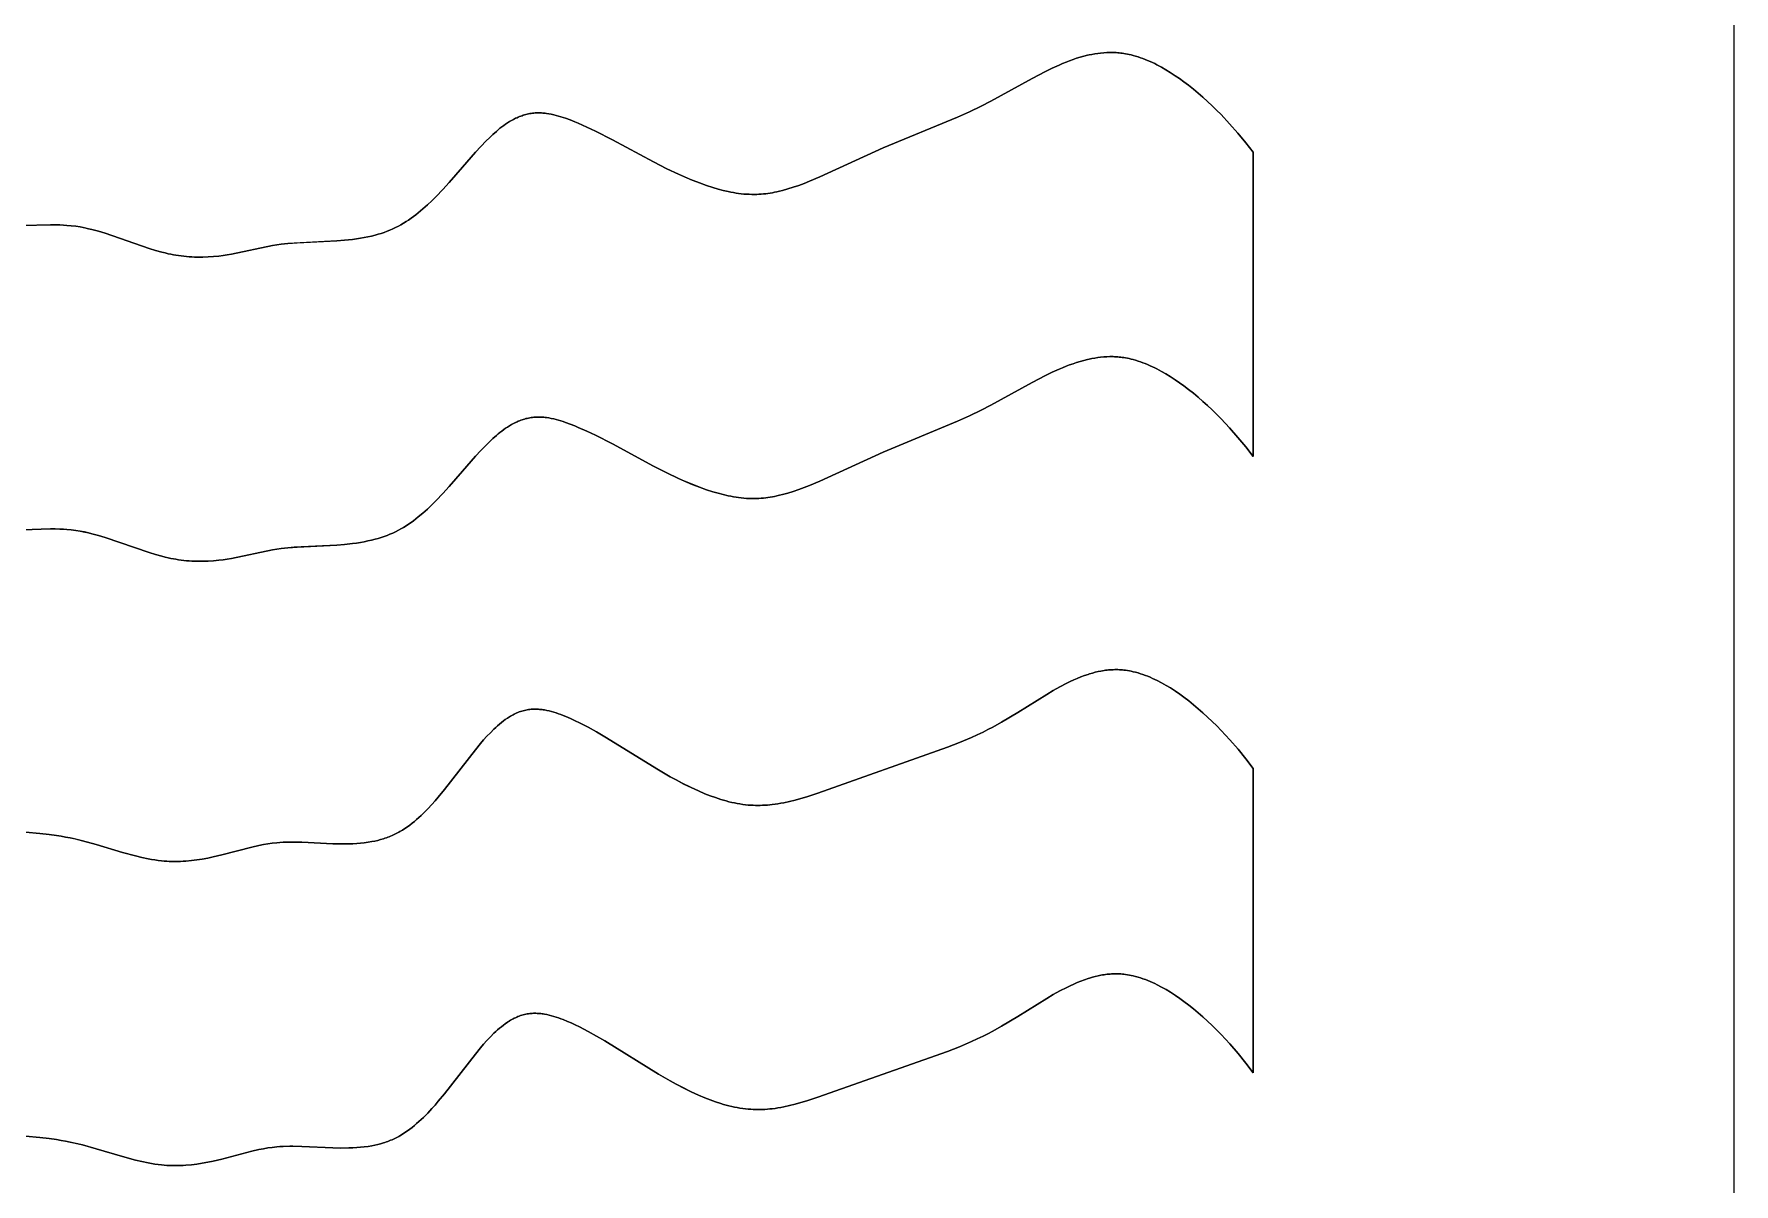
# Model space of a CAD drawing. Header units: feet. Extents: x 0 to 1.5, y 93.18 to 96.08.
# Drawn here: x 1.125 to 1.5, y 94.7138 to 94.9675 of the extents above; entities that cross this region are included whole.
import ezdxf

# ---------------------------------------------------------------- set-up
doc = ezdxf.new("R2010")
doc.units = ezdxf.units.FT
doc.header["$MEASUREMENT"] = 0
doc.layers.add('Default', color=7, linetype='Continuous', true_color=0x000000)

msp = doc.modelspace()

# ---------------------------------------------------------------- linework, layer by layer
at = {"layer": 'Default'}
msp.add_lwpolyline([(0, 96), (1.5, 96), (1.5, 93.33333), (0, 93.33333)], close=True, dxfattribs=at)
for points in [[(1.12255, 94.92524), (1.12866, 94.9254), (1.12968, 94.9254), (1.13073, 94.92537), (1.13149, 94.92533), (1.13225, 94.92528), (1.13323, 94.92519), (1.1342, 94.92507), (1.13517, 94.92492), (1.13622, 94.92472), (1.137, 94.92455), (1.13777, 94.92436), (1.13924, 94.92397), (1.14071, 94.92353), (1.15044, 94.92019), (1.15183, 94.91976), (1.15323, 94.91937), (1.15393, 94.91919), (1.15463, 94.91903), (1.15518, 94.91891), (1.1552, 94.91891), (1.15575, 94.9188), (1.1563, 94.9187), (1.15689, 94.91861), (1.15748, 94.91853), (1.15808, 94.91845), (1.15867, 94.9184), (1.15926, 94.91835), (1.15985, 94.91831), (1.16044, 94.91828), (1.16103, 94.91827), (1.16221, 94.91827), (1.16339, 94.91831), (1.16458, 94.91839), (1.16577, 94.9185), (1.1667, 94.91862), (1.16762, 94.91875), (1.16854, 94.91891), (1.17762, 94.92081), (1.17858, 94.92097), (1.17955, 94.9211), (1.18096, 94.92126), (1.18304, 94.92141), (1.19177, 94.92185), (1.19352, 94.92199), (1.19527, 94.92218), (1.19613, 94.9223), (1.197, 94.92244), (1.19782, 94.92258), (1.19864, 94.92275), (1.19945, 94.92293), (1.20026, 94.92314), (1.20092, 94.92332), (1.20158, 94.92352), (1.20223, 94.92374), (1.20287, 94.92397), (1.20351, 94.92422), (1.20414, 94.9245), (1.20476, 94.92479), (1.20537, 94.9251), (1.20595, 94.92541), (1.20652, 94.92575), (1.20708, 94.9261), (1.20763, 94.92646), (1.20817, 94.92684), (1.2087, 94.92723), (1.20923, 94.92763), (1.20974, 94.92804), (1.21077, 94.9289), (1.21177, 94.9298), (1.21274, 94.93072), (1.21369, 94.93167), (1.21515, 94.9332), (1.21657, 94.93476), (1.21954, 94.93815), (1.22242, 94.94145), (1.22356, 94.9427), (1.22474, 94.94392), (1.22546, 94.94463), (1.22621, 94.94534), (1.22699, 94.94602), (1.22738, 94.94636), (1.22779, 94.94669), (1.2282, 94.947), (1.22862, 94.94731), (1.22904, 94.94761), (1.22947, 94.9479), (1.22991, 94.94817), (1.23035, 94.94843), (1.2308, 94.94867), (1.23125, 94.9489), (1.23128, 94.94891), (1.23155, 94.94904), (1.23182, 94.94916), (1.2321, 94.94927), (1.23238, 94.94938), (1.23265, 94.94948), (1.23294, 94.94957), (1.23322, 94.94966), (1.2335, 94.94974), (1.23379, 94.94981), (1.23408, 94.94987), (1.23437, 94.94993), (1.23466, 94.94998), (1.23495, 94.95002), (1.23525, 94.95005), (1.23555, 94.95008), (1.23585, 94.95009), (1.23612, 94.9501), (1.2364, 94.9501), (1.23667, 94.95009), (1.23694, 94.95008), (1.23721, 94.95006), (1.23749, 94.95004), (1.23776, 94.95001), (1.23803, 94.94998), (1.23857, 94.94989), (1.23911, 94.94979), (1.23964, 94.94968), (1.24017, 94.94955), (1.24069, 94.9494), (1.24121, 94.94925), (1.24173, 94.94908), (1.24225, 94.94891), (1.24328, 94.94853), (1.24429, 94.94813), (1.24506, 94.94781), (1.24697, 94.94697), (1.24889, 94.94607), (1.25263, 94.94416), (1.26166, 94.93929), (1.2646, 94.93778), (1.26718, 94.93654), (1.26849, 94.93596), (1.27019, 94.93524), (1.27178, 94.93463), (1.27338, 94.93406), (1.27477, 94.93361), (1.27589, 94.93328), (1.27701, 94.93298), (1.27815, 94.93272), (1.27872, 94.9326), (1.27929, 94.9325), (1.27987, 94.93241), (1.28044, 94.93232), (1.28102, 94.93226), (1.2816, 94.9322), (1.28218, 94.93216), (1.28276, 94.93213), (1.28334, 94.93211), (1.28393, 94.93211), (1.28443, 94.93212), (1.28492, 94.93215), (1.28542, 94.93218), (1.28591, 94.93222), (1.28641, 94.93227), (1.2869, 94.93234), (1.28739, 94.93241), (1.28789, 94.93249), (1.28838, 94.93259), (1.28888, 94.93269), (1.28948, 94.93283), (1.29008, 94.93298), (1.29128, 94.93331), (1.29248, 94.93369), (1.29368, 94.93411), (1.29487, 94.93455), (1.29604, 94.93501), (1.29832, 94.93598), (1.31229, 94.94238), (1.32869, 94.94918), (1.33133, 94.95036), (1.33393, 94.95159), (1.33609, 94.95268), (1.34521, 94.95771), (1.34814, 94.95925), (1.34963, 94.95997), (1.35114, 94.96066), (1.3519, 94.96098), (1.35266, 94.9613), (1.35344, 94.96159), (1.35422, 94.96187), (1.355, 94.96214), (1.3558, 94.96238), (1.3566, 94.9626), (1.3574, 94.9628), (1.35775, 94.96288), (1.35838, 94.96301), (1.35901, 94.96312), (1.35965, 94.96322), (1.36029, 94.9633), (1.36097, 94.96337), (1.36166, 94.96341), (1.36234, 94.96343), (1.36268, 94.96343), (1.36303, 94.96342), (1.36337, 94.96341), (1.36371, 94.96339), (1.36405, 94.96337), (1.36439, 94.96334), (1.36473, 94.9633), (1.36507, 94.96326), (1.36541, 94.96321), (1.36575, 94.96315), (1.36618, 94.96307), (1.36661, 94.96298), (1.36703, 94.96288), (1.36746, 94.96277), (1.368, 94.96262), (1.36853, 94.96245), (1.36907, 94.96227), (1.3696, 94.96208), (1.37013, 94.96188), (1.37066, 94.96166), (1.37118, 94.96144), (1.3717, 94.9612), (1.37221, 94.96096), (1.37272, 94.9607), (1.37372, 94.96017), (1.3747, 94.95961), (1.37566, 94.95902), (1.37675, 94.95831), (1.37771, 94.95766), (1.37864, 94.95698), (1.3797, 94.95618), (1.38075, 94.95534), (1.38179, 94.95447), (1.38283, 94.95357), (1.38385, 94.95264), (1.38486, 94.95169), (1.38586, 94.95071), (1.38684, 94.94972), (1.38875, 94.94769), (1.39058, 94.94561), (1.39231, 94.94351), (1.39395, 94.9414)], [(1.39395, 94.9414), (1.39231, 94.94351), (1.39058, 94.94561), (1.38875, 94.94769), (1.38684, 94.94972), (1.38586, 94.95071), (1.38486, 94.95169), (1.38385, 94.95264), (1.38283, 94.95357), (1.38179, 94.95447), (1.38075, 94.95534), (1.3797, 94.95618), (1.37864, 94.95698), (1.37771, 94.95766), (1.37675, 94.95831), (1.37566, 94.95902), (1.3747, 94.95961), (1.37372, 94.96017), (1.37272, 94.9607), (1.37221, 94.96096), (1.3717, 94.9612), (1.37118, 94.96144), (1.37066, 94.96166), (1.37013, 94.96188), (1.3696, 94.96208), (1.36907, 94.96227), (1.36853, 94.96245), (1.368, 94.96262), (1.36746, 94.96277), (1.36703, 94.96288), (1.36661, 94.96298), (1.36618, 94.96307), (1.36575, 94.96315), (1.36541, 94.96321), (1.36507, 94.96326), (1.36473, 94.9633), (1.36439, 94.96334), (1.36405, 94.96337), (1.36371, 94.96339), (1.36337, 94.96341), (1.36303, 94.96342), (1.36268, 94.96343), (1.36234, 94.96343), (1.36166, 94.96341), (1.36097, 94.96337), (1.36029, 94.9633), (1.35965, 94.96322), (1.35901, 94.96312), (1.35838, 94.96301), (1.35775, 94.96288), (1.3574, 94.9628), (1.3566, 94.9626), (1.3558, 94.96238), (1.355, 94.96214), (1.35422, 94.96187), (1.35344, 94.96159), (1.35266, 94.9613), (1.3519, 94.96098), (1.35114, 94.96066), (1.34963, 94.95997), (1.34814, 94.95925), (1.34521, 94.95771), (1.33609, 94.95268), (1.33393, 94.95159), (1.33133, 94.95036), (1.32869, 94.94918), (1.31229, 94.94238), (1.29832, 94.93598), (1.29604, 94.93501), (1.29487, 94.93455), (1.29368, 94.93411), (1.29248, 94.93369), (1.29128, 94.93331), (1.29008, 94.93298), (1.28948, 94.93283), (1.28888, 94.93269), (1.28838, 94.93259), (1.28789, 94.93249), (1.28739, 94.93241), (1.2869, 94.93234), (1.28641, 94.93227), (1.28591, 94.93222), (1.28542, 94.93218), (1.28492, 94.93215), (1.28443, 94.93212), (1.28393, 94.93211), (1.28334, 94.93211), (1.28276, 94.93213), (1.28218, 94.93216), (1.2816, 94.9322), (1.28102, 94.93226), (1.28044, 94.93232), (1.27987, 94.93241), (1.27929, 94.9325), (1.27872, 94.9326), (1.27815, 94.93272), (1.27701, 94.93298), (1.27589, 94.93328), (1.27477, 94.93361), (1.27338, 94.93406), (1.27178, 94.93463), (1.26981, 94.9354), (1.26849, 94.93596), (1.26718, 94.93654), (1.2646, 94.93778), (1.26166, 94.93929), (1.25263, 94.94416), (1.24889, 94.94607), (1.24697, 94.94697), (1.24506, 94.94781), (1.24429, 94.94813), (1.24328, 94.94853), (1.24225, 94.94891), (1.24173, 94.94908), (1.24121, 94.94925), (1.24069, 94.9494), (1.24017, 94.94955), (1.23964, 94.94968), (1.23911, 94.94979), (1.23857, 94.94989), (1.23803, 94.94998), (1.23776, 94.95001), (1.23749, 94.95004), (1.23721, 94.95006), (1.23694, 94.95008), (1.23667, 94.95009), (1.2364, 94.9501), (1.23612, 94.9501), (1.23585, 94.95009), (1.23555, 94.95008), (1.23525, 94.95005), (1.23495, 94.95002), (1.23466, 94.94998), (1.23437, 94.94993), (1.23408, 94.94987), (1.23379, 94.94981), (1.2335, 94.94974), (1.23322, 94.94966), (1.23294, 94.94957), (1.23265, 94.94948), (1.23238, 94.94938), (1.2321, 94.94927), (1.23182, 94.94916), (1.23155, 94.94904), (1.23128, 94.94891), (1.23125, 94.9489), (1.2308, 94.94867), (1.23035, 94.94843), (1.22991, 94.94817), (1.22947, 94.9479), (1.22904, 94.94761), (1.22862, 94.94731), (1.2282, 94.947), (1.22779, 94.94669), (1.22738, 94.94636), (1.22699, 94.94602), (1.22621, 94.94534), (1.22546, 94.94463), (1.22474, 94.94392), (1.22356, 94.9427), (1.22242, 94.94145), (1.21954, 94.93815), (1.21657, 94.93476), (1.21515, 94.9332), (1.21369, 94.93167), (1.21274, 94.93072), (1.21177, 94.9298), (1.21077, 94.9289), (1.20974, 94.92804), (1.20923, 94.92763), (1.2087, 94.92723), (1.20817, 94.92684), (1.20763, 94.92646), (1.20708, 94.9261), (1.20652, 94.92575), (1.20595, 94.92541), (1.20537, 94.9251), (1.20476, 94.92479), (1.20414, 94.9245), (1.20351, 94.92422), (1.20287, 94.92397), (1.20223, 94.92374), (1.20158, 94.92352), (1.20092, 94.92332), (1.20026, 94.92314), (1.19945, 94.92293), (1.19864, 94.92275), (1.19782, 94.92258), (1.197, 94.92244), (1.19613, 94.9223), (1.19527, 94.92218), (1.19352, 94.92199), (1.19177, 94.92185), (1.18237, 94.92137), (1.18096, 94.92126), (1.17955, 94.9211), (1.17858, 94.92097), (1.17762, 94.92081), (1.16854, 94.91891), (1.16762, 94.91875), (1.1667, 94.91862), (1.16577, 94.9185), (1.16458, 94.91839), (1.16339, 94.91831), (1.16221, 94.91827), (1.16103, 94.91827), (1.16044, 94.91828), (1.15985, 94.91831), (1.15926, 94.91835), (1.15867, 94.9184), (1.15808, 94.91845), (1.15748, 94.91853), (1.15689, 94.91861), (1.1563, 94.9187), (1.15575, 94.9188), (1.1552, 94.91891), (1.15518, 94.91891), (1.15463, 94.91903), (1.15393, 94.91919), (1.15323, 94.91937), (1.15183, 94.91976), (1.15044, 94.92019), (1.14071, 94.92353), (1.13924, 94.92397), (1.13777, 94.92436), (1.137, 94.92455), (1.13614, 94.92474), (1.13517, 94.92492), (1.1342, 94.92507), (1.13323, 94.92519), (1.13225, 94.92528), (1.13149, 94.92533), (1.13073, 94.92537), (1.12968, 94.9254), (1.12866, 94.9254), (1.12255, 94.92524)], [(1.39395, 94.87429), (1.39395, 94.9414)], [(1.39395, 94.9414), (1.39395, 94.87429)], [(1.12255, 94.85813), (1.12866, 94.85829), (1.12968, 94.85829), (1.13073, 94.85826), (1.13149, 94.85822), (1.13225, 94.85817), (1.13323, 94.85807), (1.1342, 94.85795), (1.13517, 94.8578), (1.13622, 94.85761), (1.137, 94.85744), (1.13777, 94.85725), (1.13924, 94.85686), (1.14071, 94.85641), (1.15044, 94.85307), (1.15183, 94.85265), (1.15323, 94.85226), (1.15393, 94.85208), (1.15463, 94.85192), (1.15518, 94.8518), (1.1552, 94.85179), (1.15575, 94.85169), (1.1563, 94.85159), (1.15689, 94.8515), (1.15748, 94.85141), (1.15808, 94.85134), (1.15867, 94.85128), (1.15926, 94.85123), (1.15985, 94.8512), (1.16044, 94.85117), (1.16103, 94.85116), (1.16221, 94.85116), (1.16339, 94.8512), (1.16458, 94.85127), (1.16577, 94.85139), (1.1667, 94.85151), (1.16762, 94.85164), (1.16854, 94.85179), (1.17762, 94.8537), (1.17858, 94.85386), (1.17955, 94.85399), (1.18096, 94.85414), (1.18304, 94.8543), (1.19177, 94.85473), (1.19352, 94.85488), (1.19527, 94.85507), (1.19613, 94.85519), (1.197, 94.85532), (1.19782, 94.85547), (1.19864, 94.85564), (1.19945, 94.85582), (1.20026, 94.85602), (1.20092, 94.85621), (1.20158, 94.85641), (1.20223, 94.85663), (1.20287, 94.85686), (1.20351, 94.85711), (1.20414, 94.85738), (1.20476, 94.85767), (1.20537, 94.85799), (1.20595, 94.8583), (1.20652, 94.85863), (1.20708, 94.85898), (1.20763, 94.85935), (1.20817, 94.85973), (1.2087, 94.86012), (1.20923, 94.86052), (1.20974, 94.86093), (1.21077, 94.86179), (1.21177, 94.86269), (1.21274, 94.86361), (1.21369, 94.86456), (1.21515, 94.86609), (1.21657, 94.86765), (1.21954, 94.87104), (1.22242, 94.87433), (1.22356, 94.87559), (1.22474, 94.87681), (1.22546, 94.87752), (1.22621, 94.87823), (1.22699, 94.87891), (1.22738, 94.87925), (1.22779, 94.87957), (1.2282, 94.87989), (1.22862, 94.8802), (1.22904, 94.8805), (1.22947, 94.88078), (1.22991, 94.88106), (1.23035, 94.88132), (1.2308, 94.88156), (1.23125, 94.88179), (1.23128, 94.8818), (1.23155, 94.88193), (1.23182, 94.88205), (1.2321, 94.88216), (1.23238, 94.88227), (1.23265, 94.88237), (1.23294, 94.88246), (1.23322, 94.88255), (1.2335, 94.88263), (1.23379, 94.8827), (1.23408, 94.88276), (1.23437, 94.88282), (1.23466, 94.88287), (1.23495, 94.88291), (1.23525, 94.88294), (1.23555, 94.88296), (1.23585, 94.88298), (1.23612, 94.88299), (1.2364, 94.88299), (1.23667, 94.88298), (1.23694, 94.88297), (1.23721, 94.88295), (1.23749, 94.88293), (1.23776, 94.8829), (1.23803, 94.88287), (1.23857, 94.88278), (1.23911, 94.88268), (1.23964, 94.88256), (1.24017, 94.88243), (1.24069, 94.88229), (1.24121, 94.88214), (1.24173, 94.88197), (1.24225, 94.88179), (1.24328, 94.88142), (1.24429, 94.88102), (1.24506, 94.8807), (1.24697, 94.87986), (1.24889, 94.87895), (1.25263, 94.87705), (1.26166, 94.87218), (1.2646, 94.87067), (1.26718, 94.86943), (1.26849, 94.86885), (1.27019, 94.86813), (1.27178, 94.86752), (1.27338, 94.86695), (1.27477, 94.86649), (1.27589, 94.86617), (1.27701, 94.86587), (1.27815, 94.86561), (1.27872, 94.86549), (1.27929, 94.86539), (1.27987, 94.86529), (1.28044, 94.86521), (1.28102, 94.86514), (1.2816, 94.86509), (1.28218, 94.86504), (1.28276, 94.86502), (1.28334, 94.865), (1.28393, 94.865), (1.28443, 94.86501), (1.28492, 94.86503), (1.28542, 94.86507), (1.28591, 94.86511), (1.28641, 94.86516), (1.2869, 94.86522), (1.28739, 94.8653), (1.28789, 94.86538), (1.28838, 94.86547), (1.28888, 94.86558), (1.28948, 94.86572), (1.29008, 94.86587), (1.29128, 94.8662), (1.29248, 94.86658), (1.29368, 94.867), (1.29487, 94.86744), (1.29604, 94.8679), (1.29832, 94.86887), (1.31229, 94.87527), (1.32869, 94.88207), (1.33133, 94.88325), (1.33393, 94.88448), (1.33609, 94.88557), (1.34521, 94.8906), (1.34814, 94.89213), (1.34963, 94.89286), (1.35114, 94.89355), (1.3519, 94.89387), (1.35266, 94.89418), (1.35344, 94.89448), (1.35422, 94.89476), (1.355, 94.89502), (1.3558, 94.89527), (1.3566, 94.89549), (1.3574, 94.89569), (1.35775, 94.89577), (1.35838, 94.8959), (1.35901, 94.89601), (1.35965, 94.89611), (1.36029, 94.89619), (1.36097, 94.89625), (1.36166, 94.8963), (1.36234, 94.89632), (1.36268, 94.89632), (1.36303, 94.89631), (1.36337, 94.8963), (1.36371, 94.89628), (1.36405, 94.89626), (1.36439, 94.89623), (1.36473, 94.89619), (1.36507, 94.89615), (1.36541, 94.8961), (1.36575, 94.89604), (1.36618, 94.89596), (1.36661, 94.89587), (1.36703, 94.89577), (1.36746, 94.89566), (1.368, 94.89551), (1.36853, 94.89534), (1.36907, 94.89516), (1.3696, 94.89497), (1.37013, 94.89477), (1.37066, 94.89455), (1.37118, 94.89432), (1.3717, 94.89409), (1.37221, 94.89384), (1.37272, 94.89359), (1.37372, 94.89306), (1.3747, 94.8925), (1.37566, 94.89191), (1.37675, 94.8912), (1.37771, 94.89055), (1.37864, 94.88987), (1.3797, 94.88906), (1.38075, 94.88823), (1.38179, 94.88735), (1.38283, 94.88645), (1.38385, 94.88553), (1.38486, 94.88457), (1.38586, 94.8836), (1.38684, 94.88261), (1.38875, 94.88058), (1.39058, 94.8785), (1.39231, 94.87639), (1.39395, 94.87429)], [(1.39395, 94.87429), (1.39231, 94.87639), (1.39058, 94.8785), (1.38875, 94.88058), (1.38684, 94.88261), (1.38586, 94.8836), (1.38486, 94.88457), (1.38385, 94.88553), (1.38283, 94.88645), (1.38179, 94.88735), (1.38075, 94.88823), (1.3797, 94.88906), (1.37864, 94.88987), (1.37771, 94.89055), (1.37675, 94.8912), (1.37566, 94.89191), (1.3747, 94.8925), (1.37372, 94.89306), (1.37272, 94.89359), (1.37221, 94.89384), (1.3717, 94.89409), (1.37118, 94.89432), (1.37066, 94.89455), (1.37013, 94.89477), (1.3696, 94.89497), (1.36907, 94.89516), (1.36853, 94.89534), (1.368, 94.89551), (1.36746, 94.89566), (1.36703, 94.89577), (1.36661, 94.89587), (1.36618, 94.89596), (1.36575, 94.89604), (1.36541, 94.8961), (1.36507, 94.89615), (1.36473, 94.89619), (1.36439, 94.89623), (1.36405, 94.89626), (1.36371, 94.89628), (1.36337, 94.8963), (1.36303, 94.89631), (1.36268, 94.89632), (1.36234, 94.89632), (1.36166, 94.8963), (1.36097, 94.89625), (1.36029, 94.89619), (1.35965, 94.89611), (1.35901, 94.89601), (1.35838, 94.8959), (1.35775, 94.89577), (1.3574, 94.89569), (1.3566, 94.89549), (1.3558, 94.89527), (1.355, 94.89502), (1.35422, 94.89476), (1.35344, 94.89448), (1.35266, 94.89418), (1.3519, 94.89387), (1.35114, 94.89355), (1.34963, 94.89286), (1.34814, 94.89213), (1.34521, 94.8906), (1.33609, 94.88557), (1.33393, 94.88448), (1.33133, 94.88325), (1.32869, 94.88207), (1.31229, 94.87527), (1.29832, 94.86887), (1.29604, 94.8679), (1.29487, 94.86744), (1.29368, 94.867), (1.29248, 94.86658), (1.29128, 94.8662), (1.29008, 94.86587), (1.28948, 94.86572), (1.28888, 94.86558), (1.28838, 94.86547), (1.28789, 94.86538), (1.28739, 94.8653), (1.2869, 94.86522), (1.28641, 94.86516), (1.28591, 94.86511), (1.28542, 94.86507), (1.28492, 94.86503), (1.28443, 94.86501), (1.28393, 94.865), (1.28334, 94.865), (1.28276, 94.86502), (1.28218, 94.86504), (1.2816, 94.86509), (1.28102, 94.86514), (1.28044, 94.86521), (1.27987, 94.86529), (1.27929, 94.86539), (1.27872, 94.86549), (1.27815, 94.86561), (1.27701, 94.86587), (1.27589, 94.86617), (1.27477, 94.86649), (1.27338, 94.86695), (1.27178, 94.86752), (1.26981, 94.86829), (1.26849, 94.86885), (1.26718, 94.86943), (1.2646, 94.87067), (1.26166, 94.87218), (1.25263, 94.87705), (1.24889, 94.87895), (1.24697, 94.87986), (1.24506, 94.8807), (1.24429, 94.88102), (1.24328, 94.88142), (1.24225, 94.88179), (1.24173, 94.88197), (1.24121, 94.88214), (1.24069, 94.88229), (1.24017, 94.88243), (1.23964, 94.88256), (1.23911, 94.88268), (1.23857, 94.88278), (1.23803, 94.88287), (1.23776, 94.8829), (1.23749, 94.88293), (1.23721, 94.88295), (1.23694, 94.88297), (1.23667, 94.88298), (1.2364, 94.88299), (1.23612, 94.88299), (1.23585, 94.88298), (1.23555, 94.88296), (1.23525, 94.88294), (1.23495, 94.88291), (1.23466, 94.88287), (1.23437, 94.88282), (1.23408, 94.88276), (1.23379, 94.8827), (1.2335, 94.88263), (1.23322, 94.88255), (1.23294, 94.88246), (1.23265, 94.88237), (1.23238, 94.88227), (1.2321, 94.88216), (1.23182, 94.88205), (1.23155, 94.88193), (1.23128, 94.8818), (1.23125, 94.88179), (1.2308, 94.88156), (1.23035, 94.88132), (1.22991, 94.88106), (1.22947, 94.88078), (1.22904, 94.8805), (1.22862, 94.8802), (1.2282, 94.87989), (1.22779, 94.87957), (1.22738, 94.87925), (1.22699, 94.87891), (1.22621, 94.87823), (1.22546, 94.87752), (1.22474, 94.87681), (1.22356, 94.87559), (1.22242, 94.87433), (1.21954, 94.87104), (1.21657, 94.86765), (1.21515, 94.86609), (1.21369, 94.86456), (1.21274, 94.86361), (1.21177, 94.86269), (1.21077, 94.86179), (1.20974, 94.86093), (1.20923, 94.86052), (1.2087, 94.86012), (1.20817, 94.85973), (1.20763, 94.85935), (1.20708, 94.85898), (1.20652, 94.85863), (1.20595, 94.8583), (1.20537, 94.85799), (1.20476, 94.85767), (1.20414, 94.85738), (1.20351, 94.85711), (1.20287, 94.85686), (1.20223, 94.85663), (1.20158, 94.85641), (1.20092, 94.85621), (1.20026, 94.85602), (1.19945, 94.85582), (1.19864, 94.85564), (1.19782, 94.85547), (1.197, 94.85532), (1.19613, 94.85519), (1.19527, 94.85507), (1.19352, 94.85488), (1.19177, 94.85473), (1.18237, 94.85426), (1.18096, 94.85414), (1.17955, 94.85399), (1.17858, 94.85386), (1.17762, 94.8537), (1.16854, 94.85179), (1.16762, 94.85164), (1.1667, 94.85151), (1.16577, 94.85139), (1.16458, 94.85127), (1.16339, 94.8512), (1.16221, 94.85116), (1.16103, 94.85116), (1.16044, 94.85117), (1.15985, 94.8512), (1.15926, 94.85123), (1.15867, 94.85128), (1.15808, 94.85134), (1.15748, 94.85141), (1.15689, 94.8515), (1.1563, 94.85159), (1.15575, 94.85169), (1.1552, 94.85179), (1.15518, 94.8518), (1.15463, 94.85192), (1.15393, 94.85208), (1.15323, 94.85226), (1.15183, 94.85265), (1.15044, 94.85307), (1.14071, 94.85641), (1.13924, 94.85686), (1.13777, 94.85725), (1.137, 94.85744), (1.13614, 94.85762), (1.13517, 94.8578), (1.1342, 94.85795), (1.13323, 94.85807), (1.13225, 94.85817), (1.13149, 94.85822), (1.13073, 94.85826), (1.12968, 94.85829), (1.12866, 94.85829), (1.12255, 94.85813)], [(1.11995, 94.79171), (1.12628, 94.79111), (1.12838, 94.79088), (1.12995, 94.79066), (1.13096, 94.7905), (1.13197, 94.79032), (1.13297, 94.79012), (1.13406, 94.78988), (1.13567, 94.78948), (1.1387, 94.78863), (1.14452, 94.7869), (1.14736, 94.78614), (1.14878, 94.7858), (1.15022, 94.7855), (1.15094, 94.78537), (1.15167, 94.78525), (1.15239, 94.78515), (1.15312, 94.78506), (1.15368, 94.78501), (1.15371, 94.78501), (1.15427, 94.78497), (1.15484, 94.78494), (1.15545, 94.78491), (1.15607, 94.78491), (1.15668, 94.78491), (1.15729, 94.78493), (1.1579, 94.78496), (1.1585, 94.785), (1.15972, 94.78512), (1.16092, 94.78527), (1.16213, 94.78546), (1.16333, 94.78568), (1.16453, 94.78593), (1.16642, 94.78637), (1.17302, 94.7881), (1.17462, 94.78846), (1.1756, 94.78866), (1.17658, 94.78882), (1.17756, 94.78896), (1.17855, 94.78906), (1.17926, 94.78911), (1.17998, 94.78915), (1.18141, 94.78919), (1.1821, 94.78919), (1.18408, 94.78915), (1.19095, 94.78884), (1.19272, 94.7888), (1.19448, 94.78881), (1.19535, 94.78884), (1.19623, 94.7889), (1.19705, 94.78896), (1.19786, 94.78905), (1.19868, 94.78916), (1.19949, 94.7893), (1.20015, 94.78943), (1.20081, 94.78958), (1.20146, 94.78975), (1.2021, 94.78993), (1.20242, 94.79004), (1.20273, 94.79014), (1.20305, 94.79026), (1.20336, 94.79038), (1.20367, 94.7905), (1.20398, 94.79064), (1.20429, 94.79077), (1.20459, 94.79092), (1.20488, 94.79106), (1.20517, 94.79121), (1.20545, 94.79137), (1.20573, 94.79153), (1.20628, 94.79186), (1.20683, 94.79221), (1.20736, 94.79258), (1.20788, 94.79296), (1.2084, 94.79335), (1.2089, 94.79376), (1.20941, 94.79419), (1.20991, 94.79464), (1.21041, 94.79509), (1.2109, 94.79556), (1.21185, 94.79651), (1.21276, 94.79749), (1.21349, 94.79829), (1.21419, 94.79911), (1.21557, 94.80077), (1.22236, 94.80953), (1.22351, 94.81093), (1.22419, 94.81173), (1.22492, 94.81254), (1.22567, 94.81334), (1.22646, 94.81413), (1.22686, 94.81451), (1.22727, 94.81488), (1.22769, 94.81524), (1.22811, 94.81559), (1.22854, 94.81592), (1.22897, 94.81624), (1.22942, 94.81655), (1.22964, 94.81669), (1.22986, 94.81683), (1.22988, 94.81685), (1.23014, 94.817), (1.23041, 94.81715), (1.23067, 94.8173), (1.23094, 94.81743), (1.23121, 94.81756), (1.23148, 94.81769), (1.23176, 94.8178), (1.23204, 94.81791), (1.23232, 94.81801), (1.23261, 94.81811), (1.23289, 94.81819), (1.23318, 94.81827), (1.23348, 94.81833), (1.23377, 94.81839), (1.23407, 94.81844), (1.23438, 94.81848), (1.23464, 94.8185), (1.23491, 94.81852), (1.23518, 94.81853), (1.23545, 94.81854), (1.23572, 94.81854), (1.23599, 94.81853), (1.23626, 94.81851), (1.23653, 94.81849), (1.23679, 94.81846), (1.23706, 94.81843), (1.23733, 94.81839), (1.23759, 94.81835), (1.23812, 94.81825), (1.23865, 94.81813), (1.23916, 94.818), (1.23968, 94.81785), (1.24019, 94.81769), (1.2407, 94.81752), (1.24121, 94.81734), (1.24171, 94.81715), (1.2427, 94.81674), (1.24346, 94.81641), (1.24441, 94.81598), (1.24535, 94.81552), (1.24725, 94.81454), (1.24911, 94.8135), (1.25092, 94.81245), (1.26274, 94.80511), (1.26533, 94.80362), (1.26664, 94.8029), (1.26835, 94.80201), (1.26995, 94.80123), (1.27158, 94.80048), (1.27301, 94.79988), (1.27416, 94.79942), (1.27532, 94.799), (1.2765, 94.79861), (1.2771, 94.79843), (1.27769, 94.79827), (1.2783, 94.79811), (1.2789, 94.79797), (1.27951, 94.79783), (1.28011, 94.79772), (1.28072, 94.79761), (1.28134, 94.79752), (1.28195, 94.79745), (1.28257, 94.79738), (1.28309, 94.79734), (1.28361, 94.79732), (1.28413, 94.7973), (1.28466, 94.79729), (1.28518, 94.79729), (1.28571, 94.79731), (1.28624, 94.79734), (1.28678, 94.79737), (1.28731, 94.79742), (1.28784, 94.79748), (1.28847, 94.79756), (1.28911, 94.79766), (1.28974, 94.79777), (1.29038, 94.79789), (1.29166, 94.79817), (1.29293, 94.79848), (1.29419, 94.79883), (1.29545, 94.7992), (1.29789, 94.8), (1.32648, 94.81013), (1.32914, 94.81117), (1.33177, 94.81228), (1.33307, 94.81287), (1.33436, 94.81348), (1.33544, 94.81402), (1.3365, 94.81458), (1.33844, 94.81566), (1.34201, 94.81782), (1.34839, 94.82179), (1.34985, 94.82265), (1.35132, 94.82347), (1.35282, 94.82425), (1.35358, 94.82462), (1.35435, 94.82498), (1.35513, 94.82532), (1.35592, 94.82564), (1.35671, 94.82593), (1.35751, 94.8262), (1.35785, 94.82631), (1.35847, 94.82649), (1.35909, 94.82666), (1.35972, 94.82681), (1.36036, 94.82694), (1.3607, 94.827), (1.36103, 94.82705), (1.36137, 94.8271), (1.36171, 94.82714), (1.36205, 94.82717), (1.36239, 94.8272), (1.36272, 94.82723), (1.36306, 94.82724), (1.3634, 94.82725), (1.36374, 94.82725), (1.36408, 94.82725), (1.36442, 94.82723), (1.36476, 94.82721), (1.3651, 94.82719), (1.36544, 94.82715), (1.36578, 94.82711), (1.36621, 94.82705), (1.36663, 94.82698), (1.36705, 94.82689), (1.36747, 94.8268), (1.36801, 94.82667), (1.36855, 94.82652), (1.36909, 94.82635), (1.36962, 94.82617), (1.37015, 94.82598), (1.37068, 94.82578), (1.3712, 94.82556), (1.37172, 94.82533), (1.37223, 94.82509), (1.37274, 94.82485), (1.37374, 94.82432), (1.37472, 94.82377), (1.37567, 94.8232), (1.37677, 94.82249), (1.37773, 94.82184), (1.37867, 94.82116), (1.37972, 94.82035), (1.38078, 94.81951), (1.38182, 94.81863), (1.38285, 94.81772), (1.38388, 94.81679), (1.38489, 94.81583), (1.38589, 94.81484), (1.38687, 94.81384), (1.38877, 94.81178), (1.3906, 94.80968), (1.39233, 94.80755), (1.39395, 94.80542)], [(1.39395, 94.80542), (1.39233, 94.80755), (1.3906, 94.80968), (1.38877, 94.81178), (1.38687, 94.81384), (1.38589, 94.81484), (1.38489, 94.81583), (1.38388, 94.81679), (1.38285, 94.81772), (1.38182, 94.81863), (1.38078, 94.81951), (1.37972, 94.82035), (1.37867, 94.82116), (1.37773, 94.82184), (1.37677, 94.82249), (1.37567, 94.8232), (1.37472, 94.82377), (1.37374, 94.82432), (1.37274, 94.82485), (1.37223, 94.82509), (1.37172, 94.82533), (1.3712, 94.82556), (1.37068, 94.82578), (1.37015, 94.82598), (1.36962, 94.82617), (1.36909, 94.82635), (1.36855, 94.82652), (1.36801, 94.82667), (1.36747, 94.8268), (1.36705, 94.82689), (1.36663, 94.82698), (1.36621, 94.82705), (1.36578, 94.82711), (1.36544, 94.82715), (1.3651, 94.82719), (1.36476, 94.82721), (1.36442, 94.82723), (1.36408, 94.82725), (1.36374, 94.82725), (1.3634, 94.82725), (1.36306, 94.82724), (1.36272, 94.82723), (1.36239, 94.8272), (1.36205, 94.82717), (1.36171, 94.82714), (1.36137, 94.8271), (1.36103, 94.82705), (1.3607, 94.827), (1.36036, 94.82694), (1.35972, 94.82681), (1.35909, 94.82666), (1.35847, 94.82649), (1.35785, 94.82631), (1.35751, 94.8262), (1.35671, 94.82593), (1.35592, 94.82564), (1.35513, 94.82532), (1.35435, 94.82498), (1.35358, 94.82462), (1.35282, 94.82425), (1.35132, 94.82347), (1.34985, 94.82265), (1.34839, 94.82179), (1.34201, 94.81782), (1.33844, 94.81566), (1.3365, 94.81458), (1.33544, 94.81402), (1.33436, 94.81348), (1.33307, 94.81287), (1.33177, 94.81228), (1.32914, 94.81117), (1.32648, 94.81013), (1.29789, 94.8), (1.29545, 94.7992), (1.29419, 94.79883), (1.29293, 94.79848), (1.29166, 94.79817), (1.29038, 94.79789), (1.28974, 94.79777), (1.28911, 94.79766), (1.28847, 94.79756), (1.28784, 94.79748), (1.28731, 94.79742), (1.28678, 94.79737), (1.28624, 94.79734), (1.28571, 94.79731), (1.28518, 94.79729), (1.28466, 94.79729), (1.28413, 94.7973), (1.28361, 94.79732), (1.28309, 94.79734), (1.28257, 94.79738), (1.28195, 94.79745), (1.28134, 94.79752), (1.28072, 94.79761), (1.28011, 94.79772), (1.27951, 94.79783), (1.2789, 94.79797), (1.2783, 94.79811), (1.27769, 94.79827), (1.2771, 94.79843), (1.2765, 94.79861), (1.27532, 94.799), (1.27416, 94.79942), (1.27301, 94.79988), (1.27158, 94.80048), (1.26995, 94.80123), (1.26796, 94.80221), (1.26664, 94.8029), (1.26533, 94.80362), (1.26274, 94.80511), (1.25092, 94.81245), (1.24911, 94.8135), (1.24725, 94.81454), (1.24535, 94.81552), (1.24441, 94.81598), (1.24346, 94.81641), (1.2427, 94.81674), (1.24171, 94.81715), (1.24121, 94.81734), (1.2407, 94.81752), (1.24019, 94.81769), (1.23968, 94.81785), (1.23916, 94.818), (1.23865, 94.81813), (1.23812, 94.81825), (1.23759, 94.81835), (1.23733, 94.81839), (1.23706, 94.81843), (1.23679, 94.81846), (1.23653, 94.81849), (1.23626, 94.81851), (1.23599, 94.81853), (1.23572, 94.81854), (1.23545, 94.81854), (1.23518, 94.81853), (1.23491, 94.81852), (1.23464, 94.8185), (1.23438, 94.81848), (1.23407, 94.81844), (1.23377, 94.81839), (1.23348, 94.81833), (1.23318, 94.81827), (1.23289, 94.81819), (1.23261, 94.81811), (1.23232, 94.81801), (1.23204, 94.81791), (1.23176, 94.8178), (1.23148, 94.81769), (1.23121, 94.81756), (1.23094, 94.81743), (1.23067, 94.8173), (1.23041, 94.81715), (1.23014, 94.817), (1.22988, 94.81685), (1.22986, 94.81683), (1.22964, 94.81669), (1.22942, 94.81655), (1.22897, 94.81624), (1.22854, 94.81592), (1.22811, 94.81559), (1.22769, 94.81524), (1.22727, 94.81488), (1.22686, 94.81451), (1.22646, 94.81413), (1.22567, 94.81334), (1.22492, 94.81254), (1.22419, 94.81173), (1.22351, 94.81093), (1.22236, 94.80953), (1.21557, 94.80077), (1.21419, 94.79911), (1.21349, 94.79829), (1.21276, 94.79749), (1.21185, 94.79651), (1.2109, 94.79556), (1.21041, 94.79509), (1.20991, 94.79464), (1.20941, 94.79419), (1.2089, 94.79376), (1.2084, 94.79335), (1.20788, 94.79296), (1.20736, 94.79258), (1.20683, 94.79221), (1.20628, 94.79186), (1.20573, 94.79153), (1.20545, 94.79137), (1.20517, 94.79121), (1.20488, 94.79106), (1.20459, 94.79092), (1.20429, 94.79077), (1.20398, 94.79064), (1.20367, 94.7905), (1.20336, 94.79038), (1.20305, 94.79026), (1.20273, 94.79014), (1.20242, 94.79004), (1.2021, 94.78993), (1.20146, 94.78975), (1.20081, 94.78958), (1.20015, 94.78943), (1.19949, 94.7893), (1.19868, 94.78916), (1.19786, 94.78905), (1.19705, 94.78896), (1.19623, 94.7889), (1.19535, 94.78884), (1.19448, 94.78881), (1.19272, 94.7888), (1.19095, 94.78884), (1.18408, 94.78915), (1.1821, 94.78919), (1.18141, 94.78919), (1.17998, 94.78915), (1.17926, 94.78911), (1.17855, 94.78906), (1.17756, 94.78896), (1.17658, 94.78882), (1.1756, 94.78866), (1.17462, 94.78846), (1.17302, 94.7881), (1.16642, 94.78637), (1.16453, 94.78593), (1.16333, 94.78568), (1.16213, 94.78546), (1.16092, 94.78527), (1.15972, 94.78512), (1.1585, 94.785), (1.1579, 94.78496), (1.15729, 94.78493), (1.15668, 94.78491), (1.15607, 94.78491), (1.15545, 94.78491), (1.15484, 94.78494), (1.15427, 94.78497), (1.15371, 94.78501), (1.15368, 94.78501), (1.15312, 94.78506), (1.15239, 94.78515), (1.15167, 94.78525), (1.15094, 94.78537), (1.15022, 94.7855), (1.14878, 94.7858), (1.14736, 94.78614), (1.14452, 94.7869), (1.1387, 94.78863), (1.13567, 94.78948), (1.13397, 94.7899), (1.13297, 94.79012), (1.13197, 94.79032), (1.13096, 94.7905), (1.12995, 94.79066), (1.12838, 94.79088), (1.12628, 94.79111), (1.11995, 94.79171)], [(1.39395, 94.73831), (1.39395, 94.80542)], [(1.39395, 94.80542), (1.39395, 94.73831)], [(1.11995, 94.7246), (1.12628, 94.724), (1.12838, 94.72376), (1.12995, 94.72355), (1.13096, 94.72338), (1.13197, 94.7232), (1.13297, 94.723), (1.13406, 94.72276), (1.13567, 94.72237), (1.1387, 94.72152), (1.14452, 94.71979), (1.14736, 94.71902), (1.14878, 94.71869), (1.15022, 94.71839), (1.15094, 94.71826), (1.15167, 94.71814), (1.15239, 94.71804), (1.15312, 94.71795), (1.15368, 94.7179), (1.15371, 94.71789), (1.15427, 94.71785), (1.15484, 94.71782), (1.15545, 94.7178), (1.15607, 94.7178), (1.15668, 94.7178), (1.15729, 94.71782), (1.1579, 94.71785), (1.1585, 94.71789), (1.15972, 94.71801), (1.16092, 94.71816), (1.16213, 94.71835), (1.16333, 94.71857), (1.16453, 94.71882), (1.16642, 94.71926), (1.17302, 94.72099), (1.17462, 94.72135), (1.1756, 94.72154), (1.17658, 94.72171), (1.17756, 94.72184), (1.17855, 94.72195), (1.17926, 94.722), (1.17998, 94.72204), (1.18141, 94.72207), (1.1821, 94.72208), (1.18408, 94.72203), (1.19095, 94.72172), (1.19272, 94.72169), (1.19448, 94.7217), (1.19535, 94.72173), (1.19623, 94.72178), (1.19705, 94.72185), (1.19786, 94.72194), (1.19868, 94.72205), (1.19949, 94.72219), (1.20015, 94.72232), (1.20081, 94.72247), (1.20146, 94.72263), (1.2021, 94.72282), (1.20242, 94.72292), (1.20273, 94.72303), (1.20305, 94.72315), (1.20336, 94.72327), (1.20367, 94.72339), (1.20398, 94.72352), (1.20429, 94.72366), (1.20459, 94.72381), (1.20488, 94.72395), (1.20517, 94.7241), (1.20545, 94.72425), (1.20573, 94.72441), (1.20628, 94.72475), (1.20683, 94.7251), (1.20736, 94.72547), (1.20788, 94.72585), (1.2084, 94.72624), (1.2089, 94.72665), (1.20941, 94.72708), (1.20991, 94.72752), (1.21041, 94.72798), (1.2109, 94.72845), (1.21185, 94.7294), (1.21276, 94.73038), (1.21349, 94.73118), (1.21419, 94.732), (1.21557, 94.73366), (1.22236, 94.74242), (1.22351, 94.74382), (1.22419, 94.74462), (1.22492, 94.74543), (1.22567, 94.74623), (1.22646, 94.74701), (1.22686, 94.74739), (1.22727, 94.74777), (1.22769, 94.74813), (1.22811, 94.74847), (1.22854, 94.74881), (1.22897, 94.74913), (1.22942, 94.74944), (1.22964, 94.74958), (1.22986, 94.74972), (1.22988, 94.74974), (1.23014, 94.74989), (1.23041, 94.75004), (1.23067, 94.75018), (1.23094, 94.75032), (1.23121, 94.75045), (1.23148, 94.75058), (1.23176, 94.75069), (1.23204, 94.7508), (1.23232, 94.7509), (1.23261, 94.75099), (1.23289, 94.75108), (1.23318, 94.75115), (1.23348, 94.75122), (1.23377, 94.75128), (1.23407, 94.75133), (1.23438, 94.75137), (1.23464, 94.75139), (1.23491, 94.75141), (1.23518, 94.75142), (1.23545, 94.75143), (1.23572, 94.75142), (1.23599, 94.75141), (1.23626, 94.7514), (1.23653, 94.75138), (1.23679, 94.75135), (1.23706, 94.75132), (1.23733, 94.75128), (1.23759, 94.75124), (1.23812, 94.75114), (1.23865, 94.75102), (1.23916, 94.75089), (1.23968, 94.75074), (1.24019, 94.75058), (1.2407, 94.75041), (1.24121, 94.75023), (1.24171, 94.75004), (1.2427, 94.74963), (1.24346, 94.7493), (1.24441, 94.74886), (1.24535, 94.7484), (1.24725, 94.74742), (1.24911, 94.74639), (1.25092, 94.74534), (1.26274, 94.738), (1.26533, 94.73651), (1.26664, 94.73579), (1.26835, 94.7349), (1.26995, 94.73411), (1.27158, 94.73337), (1.27301, 94.73276), (1.27416, 94.73231), (1.27532, 94.73189), (1.2765, 94.7315), (1.2771, 94.73132), (1.27769, 94.73115), (1.2783, 94.731), (1.2789, 94.73085), (1.27951, 94.73072), (1.28011, 94.7306), (1.28072, 94.7305), (1.28134, 94.73041), (1.28195, 94.73033), (1.28257, 94.73027), (1.28309, 94.73023), (1.28361, 94.7302), (1.28413, 94.73019), (1.28466, 94.73018), (1.28518, 94.73018), (1.28571, 94.7302), (1.28624, 94.73022), (1.28678, 94.73026), (1.28731, 94.73031), (1.28784, 94.73037), (1.28847, 94.73045), (1.28911, 94.73055), (1.28974, 94.73066), (1.29038, 94.73078), (1.29166, 94.73105), (1.29293, 94.73137), (1.29419, 94.73171), (1.29545, 94.73209), (1.29789, 94.73288), (1.32648, 94.74302), (1.32914, 94.74405), (1.33177, 94.74517), (1.33307, 94.74575), (1.33436, 94.74637), (1.33544, 94.74691), (1.3365, 94.74746), (1.33844, 94.74855), (1.34201, 94.75071), (1.34839, 94.75468), (1.34985, 94.75554), (1.35132, 94.75636), (1.35282, 94.75714), (1.35358, 94.75751), (1.35435, 94.75787), (1.35513, 94.7582), (1.35592, 94.75852), (1.35671, 94.75882), (1.35751, 94.75909), (1.35785, 94.7592), (1.35847, 94.75938), (1.35909, 94.75955), (1.35972, 94.7597), (1.36036, 94.75982), (1.3607, 94.75988), (1.36103, 94.75994), (1.36137, 94.75999), (1.36171, 94.76003), (1.36205, 94.76006), (1.36239, 94.76009), (1.36272, 94.76011), (1.36306, 94.76013), (1.3634, 94.76014), (1.36374, 94.76014), (1.36408, 94.76013), (1.36442, 94.76012), (1.36476, 94.7601), (1.3651, 94.76007), (1.36544, 94.76004), (1.36578, 94.76), (1.36621, 94.75994), (1.36663, 94.75986), (1.36705, 94.75978), (1.36747, 94.75969), (1.36801, 94.75955), (1.36855, 94.7594), (1.36909, 94.75924), (1.36962, 94.75906), (1.37015, 94.75887), (1.37068, 94.75866), (1.3712, 94.75845), (1.37172, 94.75822), (1.37223, 94.75798), (1.37274, 94.75773), (1.37374, 94.75721), (1.37472, 94.75666), (1.37567, 94.75609), (1.37677, 94.75538), (1.37773, 94.75472), (1.37867, 94.75405), (1.37972, 94.75324), (1.38078, 94.7524), (1.38182, 94.75152), (1.38285, 94.75061), (1.38388, 94.74968), (1.38489, 94.74871), (1.38589, 94.74773), (1.38687, 94.74672), (1.38877, 94.74467), (1.3906, 94.74256), (1.39233, 94.74044), (1.39395, 94.73831)], [(1.39395, 94.73831), (1.39233, 94.74044), (1.3906, 94.74256), (1.38877, 94.74467), (1.38687, 94.74672), (1.38589, 94.74773), (1.38489, 94.74871), (1.38388, 94.74968), (1.38285, 94.75061), (1.38182, 94.75152), (1.38078, 94.7524), (1.37972, 94.75324), (1.37867, 94.75405), (1.37773, 94.75472), (1.37677, 94.75538), (1.37567, 94.75609), (1.37472, 94.75666), (1.37374, 94.75721), (1.37274, 94.75773), (1.37223, 94.75798), (1.37172, 94.75822), (1.3712, 94.75845), (1.37068, 94.75866), (1.37015, 94.75887), (1.36962, 94.75906), (1.36909, 94.75924), (1.36855, 94.7594), (1.36801, 94.75955), (1.36747, 94.75969), (1.36705, 94.75978), (1.36663, 94.75986), (1.36621, 94.75994), (1.36578, 94.76), (1.36544, 94.76004), (1.3651, 94.76007), (1.36476, 94.7601), (1.36442, 94.76012), (1.36408, 94.76013), (1.36374, 94.76014), (1.3634, 94.76014), (1.36306, 94.76013), (1.36272, 94.76011), (1.36239, 94.76009), (1.36205, 94.76006), (1.36171, 94.76003), (1.36137, 94.75999), (1.36103, 94.75994), (1.3607, 94.75988), (1.36036, 94.75982), (1.35972, 94.7597), (1.35909, 94.75955), (1.35847, 94.75938), (1.35785, 94.7592), (1.35751, 94.75909), (1.35671, 94.75882), (1.35592, 94.75852), (1.35513, 94.7582), (1.35435, 94.75787), (1.35358, 94.75751), (1.35282, 94.75714), (1.35132, 94.75636), (1.34985, 94.75554), (1.34839, 94.75468), (1.34201, 94.75071), (1.33844, 94.74855), (1.3365, 94.74746), (1.33544, 94.74691), (1.33436, 94.74637), (1.33307, 94.74575), (1.33177, 94.74517), (1.32914, 94.74405), (1.32648, 94.74302), (1.29789, 94.73288), (1.29545, 94.73209), (1.29419, 94.73171), (1.29293, 94.73137), (1.29166, 94.73105), (1.29038, 94.73078), (1.28974, 94.73066), (1.28911, 94.73055), (1.28847, 94.73045), (1.28784, 94.73037), (1.28731, 94.73031), (1.28678, 94.73026), (1.28624, 94.73022), (1.28571, 94.7302), (1.28518, 94.73018), (1.28466, 94.73018), (1.28413, 94.73019), (1.28361, 94.7302), (1.28309, 94.73023), (1.28257, 94.73027), (1.28195, 94.73033), (1.28134, 94.73041), (1.28072, 94.7305), (1.28011, 94.7306), (1.27951, 94.73072), (1.2789, 94.73085), (1.2783, 94.731), (1.27769, 94.73115), (1.2771, 94.73132), (1.2765, 94.7315), (1.27532, 94.73189), (1.27416, 94.73231), (1.27301, 94.73276), (1.27158, 94.73337), (1.26995, 94.73411), (1.26796, 94.7351), (1.26664, 94.73579), (1.26533, 94.73651), (1.26274, 94.738), (1.25092, 94.74534), (1.24911, 94.74639), (1.24725, 94.74742), (1.24535, 94.7484), (1.24441, 94.74886), (1.24346, 94.7493), (1.2427, 94.74963), (1.24171, 94.75004), (1.24121, 94.75023), (1.2407, 94.75041), (1.24019, 94.75058), (1.23968, 94.75074), (1.23916, 94.75089), (1.23865, 94.75102), (1.23812, 94.75114), (1.23759, 94.75124), (1.23733, 94.75128), (1.23706, 94.75132), (1.23679, 94.75135), (1.23653, 94.75138), (1.23626, 94.7514), (1.23599, 94.75141), (1.23572, 94.75142), (1.23545, 94.75143), (1.23518, 94.75142), (1.23491, 94.75141), (1.23464, 94.75139), (1.23438, 94.75137), (1.23407, 94.75133), (1.23377, 94.75128), (1.23348, 94.75122), (1.23318, 94.75115), (1.23289, 94.75108), (1.23261, 94.75099), (1.23232, 94.7509), (1.23204, 94.7508), (1.23176, 94.75069), (1.23148, 94.75058), (1.23121, 94.75045), (1.23094, 94.75032), (1.23067, 94.75018), (1.23041, 94.75004), (1.23014, 94.74989), (1.22988, 94.74974), (1.22986, 94.74972), (1.22964, 94.74958), (1.22942, 94.74944), (1.22897, 94.74913), (1.22854, 94.74881), (1.22811, 94.74847), (1.22769, 94.74813), (1.22727, 94.74777), (1.22686, 94.74739), (1.22646, 94.74701), (1.22567, 94.74623), (1.22492, 94.74543), (1.22419, 94.74462), (1.22351, 94.74382), (1.22236, 94.74242), (1.21557, 94.73366), (1.21419, 94.732), (1.21349, 94.73118), (1.21276, 94.73038), (1.21185, 94.7294), (1.2109, 94.72845), (1.21041, 94.72798), (1.20991, 94.72752), (1.20941, 94.72708), (1.2089, 94.72665), (1.2084, 94.72624), (1.20788, 94.72585), (1.20736, 94.72547), (1.20683, 94.7251), (1.20628, 94.72475), (1.20573, 94.72441), (1.20545, 94.72425), (1.20517, 94.7241), (1.20488, 94.72395), (1.20459, 94.72381), (1.20429, 94.72366), (1.20398, 94.72352), (1.20367, 94.72339), (1.20336, 94.72327), (1.20305, 94.72315), (1.20273, 94.72303), (1.20242, 94.72292), (1.2021, 94.72282), (1.20146, 94.72263), (1.20081, 94.72247), (1.20015, 94.72232), (1.19949, 94.72219), (1.19868, 94.72205), (1.19786, 94.72194), (1.19705, 94.72185), (1.19623, 94.72178), (1.19535, 94.72173), (1.19448, 94.7217), (1.19272, 94.72169), (1.19095, 94.72172), (1.18408, 94.72203), (1.1821, 94.72208), (1.18141, 94.72207), (1.17998, 94.72204), (1.17926, 94.722), (1.17855, 94.72195), (1.17756, 94.72184), (1.17658, 94.72171), (1.1756, 94.72154), (1.17462, 94.72135), (1.17302, 94.72099), (1.16642, 94.71926), (1.16453, 94.71882), (1.16333, 94.71857), (1.16213, 94.71835), (1.16092, 94.71816), (1.15972, 94.71801), (1.1585, 94.71789), (1.1579, 94.71785), (1.15729, 94.71782), (1.15668, 94.7178), (1.15607, 94.7178), (1.15545, 94.7178), (1.15484, 94.71782), (1.15427, 94.71785), (1.15371, 94.71789), (1.15368, 94.7179), (1.15312, 94.71795), (1.15239, 94.71804), (1.15167, 94.71814), (1.15094, 94.71826), (1.15022, 94.71839), (1.14878, 94.71869), (1.14736, 94.71902), (1.14452, 94.71979), (1.1387, 94.72152), (1.13567, 94.72237), (1.13397, 94.72278), (1.13297, 94.723), (1.13197, 94.7232), (1.13096, 94.72338), (1.12995, 94.72355), (1.12838, 94.72376), (1.12628, 94.724), (1.11995, 94.7246)]]:
    msp.add_lwpolyline(points, dxfattribs=at)
for points in [[(1.39395, 94.9414, 0), (1.39395, 94.9414, 0)], [(1.39395, 94.87429, 0), (1.39395, 94.87429, 0)], [(1.39395, 94.80542, 0), (1.39395, 94.80542, 0)], [(1.39395, 94.73831, 0), (1.39395, 94.73831, 0)]]:
    msp.add_polyline3d(points, close=True, dxfattribs=at)

doc.saveas('drawing.dxf')
